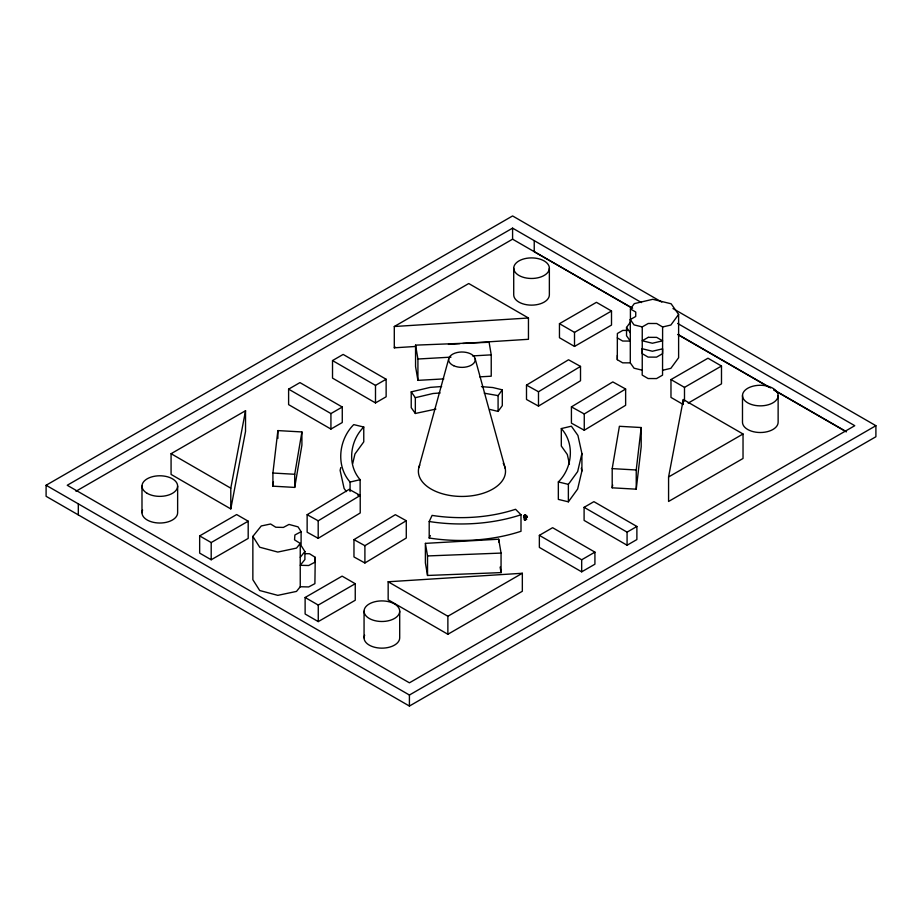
<?xml version="1.0" encoding="UTF-8"?>
<svg xmlns="http://www.w3.org/2000/svg" width="922" height="922" viewBox="0 0 922 922"><rect width="100%" height="100%" fill="white"/><g stroke="black" fill="none" stroke-linecap="round" stroke-linejoin="round"><path stroke-width="1.38" d="M662.607 370.275L670.859 368.339L678.615 357.748L678.615 314.448L671.124 303.776L652.764 299.304L634.29 303.638L630.418 308.928L635.765 312.062L635.719 316.477L630.291 319.565L634.036 324.89L642.242 326.895L648.247 323.472L656.683 323.507L662.607 326.976L662.549 375.15L656.545 378.573L648.108 378.539L642.173 375.07L642.242 370.195L634.036 368.201L630.291 362.865L622.661 362.83L617.302 359.695L617.36 333.499L622.788 330.41L627.87 330.422M617.302 359.695L617.36 355.293M524.088 517.207L525.494 517.91L524.088 517.207L525.482 518.21L524.595 518.752L524.019 517.599L524.987 518.521M524.895 518.89L524.226 517.127M527.211 517.265L525.943 516.493M523.684 516.816L525.402 518.003L526.692 517.254L526.692 515.905L524.975 514.914L523.684 515.663L524.019 517.507L524.169 516.228M305.32 553.649L309.538 553.753L315.255 557.337L314.898 562.213L308.686 565.509L300.249 565.301L304.894 559.527L304.894 551.529L301.102 545.547L301.102 531.683L298.048 526.865L289.001 524.434L283.388 527.419L275.77 527.234L270.607 523.996L261.249 525.966L252.859 536.408L252.859 579.708L259.704 590.518L277.787 595.358L296.504 591.405L300.249 586.738L300.249 543.438L294.544 539.854L294.89 534.99L301.102 531.683M272.912 473.032L277.879 430.586L301.909 431.945L301.909 445.084L294.706 487.415L272.912 486.171L272.912 473.032L294.706 474.277L301.909 431.945M272.912 486.171L273.408 481.929M636.238 489.179L636.238 469.978L641.193 427.531L619.4 426.298L612.196 468.618L612.196 487.819L636.238 489.179L641.193 446.732L641.193 427.531M612.196 487.819L612.681 484.995M230.788 508.909L230.788 488.176L245.529 410.716L171.077 453.705L171.077 474.427L230.788 508.909L245.529 431.438L245.529 410.716M668.577 476.985L683.317 399.526L743.028 433.997L743.028 458.476L668.577 501.464L668.577 476.985L743.028 433.997M340.771 467.592L340.114 470.37L344.102 488.441L346.338 491.599M352.7 463.559L354.958 453.981L363.764 441.857L363.764 427.036L353.737 424.604C338.743 439.563 335.677 465.737 350.072 482.056L350.072 491.484M581.909 453.532L577.656 471.58L568.367 484.361L568.367 501.822L558.34 499.401L558.34 481.941C572.435 468.019 575.017 443.586 561.314 428.569L571.375 426.195L577.933 435.449L581.909 453.532L581.909 470.992L577.656 489.04L568.367 501.822M524.284 519.674L525.644 520.077L524.284 519.778L525.021 518.556L524.86 519.939M526.151 518.452L525.932 519.34L526.093 517.957M525.932 519.34L526.462 518.279M418.853 467.627L448.784 358.566M524.272 516.631L524.019 516.458M429.203 521.506L432.095 515.398A109.937 63.468 0 0 0 515.559 509.278L520.999 514.776L520.999 531.279A120.897 69.795 0 0 1 429.203 538.01L429.203 521.506A120.897 69.795 0 0 0 520.999 514.776M429.203 538.01L430.355 535.578M363.764 427.036C349.968 440.704 346.891 464.676 360.133 479.682L360.133 494.503L357.621 495.091M489.939 409.449L498.087 411.419L498.087 395.619L502.294 389.833L492.821 387.54L481.457 386.641M498.087 411.419L502.294 405.634L502.294 389.833M617.302 337.901L622.661 341.036L630.291 341.071L626.534 335.735L626.534 327.437L630.418 322.135L630.418 308.928M678.615 314.448L670.859 325.04L662.607 326.976M300.249 543.438L296.504 548.106L277.787 552.059L259.704 547.219L252.859 536.408M300.249 557.303L304.894 551.529M307.141 514.707L349.173 489.352L360.225 495.46L360.225 512.966L318.194 538.321L307.141 532.213L307.141 514.707L318.194 520.803L360.225 495.46M526.497 385.119L568.528 359.776L580.514 366.403L580.514 380.751L538.494 406.106L526.497 399.468L526.497 385.119L538.494 391.746L580.514 366.403M571.421 406.879L612.807 381.915L625.635 389.015L625.635 405.288L584.26 430.24L571.421 423.152L571.421 406.879L584.26 413.966L625.635 389.015M353.967 539.635L395.354 514.683L406.279 520.723L406.279 538.022L364.905 562.985L353.967 556.946L353.967 539.635L364.905 545.686L406.279 520.723M673.002 308.559L875.9 425.699L875.9 436.74L409.414 706.056L46.1 496.301L46.1 485.26L512.586 215.944L661.8 302.093M641.493 302.566L512.586 228.137L67.237 485.26L409.414 682.822L854.763 425.699L677.658 323.449M75.961 491.265L512.586 239.178L631.512 307.844M332.519 360.571L343.157 354.428L386.134 379.242L386.134 396.783L375.496 402.926L332.519 378.112L332.519 360.571L375.496 385.384L386.134 379.242M415.568 346.465L394.293 347.813L394.293 326.515L468.745 283.527L528.456 317.998L528.456 339.296L462.729 343.468M288.609 389.153L299.95 382.607L342.269 407.028L342.269 422.518L330.929 429.064L288.609 404.631L288.609 389.153L330.929 413.575L342.269 407.028M394.293 347.813L395.434 347.156M559.458 323.68L596.442 302.324L611.505 311.014L611.505 325.074L574.51 346.43L559.458 337.729L559.458 323.68L574.51 332.369L611.505 311.014M199.659 535.901L236.654 514.545L248.191 521.195L248.191 538.413L211.196 559.769L199.659 553.108L199.659 535.901L211.196 542.551L248.191 521.195M683.271 404.516L670.974 397.417L670.974 379.576L707.969 358.22L721.488 366.022L721.488 383.863L688.192 403.087M305.124 597.491L342.108 576.135L355.247 583.718L355.247 600.245L318.263 621.601L305.124 614.017L305.124 597.491L318.263 605.074L355.247 583.718M670.974 379.576L684.493 387.378L721.488 366.022M525.586 516.262L525.724 515.133L525.724 516.182M525.932 515.41L526.082 516.389M523.673 517.311L524.076 516.677M525.828 516.631L526.404 517.784L525.736 518.106L525.16 516.954L526.692 515.905M524.295 517.496L525.183 518.556M524.376 517.012L525.678 517.426L525.021 517.046M525.563 517.576L526.6 517.081L525.021 517.392M526.704 519.489L525.77 518.844M584.099 507.331L593.906 501.66L636.883 526.474L636.883 539.554L627.075 545.225L584.099 520.411L584.099 507.331L627.075 532.144L636.883 526.474M539.358 535.348L552.612 527.695L594.921 552.128L594.921 564.195L581.678 571.836L539.358 547.414L539.358 535.348L581.678 559.781L594.921 552.128M388.162 581.77L447.873 616.253L522.336 573.265L522.336 591.279L447.873 634.267L388.162 599.796L388.162 581.77L522.336 573.265M46.1 485.26L409.414 695.027L875.9 425.699M525.16 516.954L525.978 518.256M524.019 517.599L524.687 517.265M525.736 518.106L526.404 517.784M524.595 518.752L525.194 518.613M435.887 409.091L415.338 413.471L411.224 407.662L411.224 391.873L430.24 387.378L441.626 386.537M411.224 391.873L415.338 397.682L433.04 393.498L440.151 392.979M350.072 482.056L360.133 479.682M394.293 326.515L528.456 317.998M448.438 344.379L459.871 343.652M479.74 376.856L491.23 376.199L491.23 354.855L489.098 342.281L415.557 345.139L417.92 359.015L450.985 357.137M472.548 355.915L491.23 354.855M415.557 345.139L415.557 366.483L417.92 380.36L443.793 378.896M425.388 543.369L498.698 539.209L501.061 553.085L501.061 572.608L427.531 575.466L425.388 562.893L425.388 543.369L427.531 555.943L427.531 575.466M427.531 555.943L501.061 553.085M300.249 586.738L308.686 586.945L314.898 583.649L315.255 557.337M612.196 468.618L636.238 469.978M484.257 393.198L498.087 395.619M558.34 481.941L568.367 484.361M632.63 308.259L534.23 251.671L534.23 240.642M678.627 334.824L770.619 387.932M774.342 390.087L846.454 431.715M677.658 334.49L768.706 387.056M773.696 389.937L846.039 431.692M523.684 515.663L525.655 516.712L526.6 516.17L526.6 517.081M525.021 516.643L525.678 517.012M171.077 453.705L230.788 488.176M527.361 516.896L525.955 516.193L527.349 517.184M626.534 327.437L630.291 332.761M475.176 358.808L505.221 468.399M581.298 468.203L581.909 470.992M569.439 464.112L567.33 454.523L561.314 446.029L561.314 428.569M500.116 567.053L501.061 572.608M778.133 395.561A17.818 10.292 0 0 1 751.395 404.47A17.818 10.292 0 0 1 751.395 386.652A17.818 10.292 0 0 1 778.133 395.561L778.133 422.218A17.818 10.292 0 0 1 760.304 432.51A17.818 10.292 0 0 1 742.487 422.218L742.487 395.561M684.493 387.378L684.493 401.105M683.317 399.526L683.317 403.848M642.242 326.895L642.242 370.195M630.291 319.565L630.291 362.865M627.075 532.144L627.075 545.225M584.26 413.966L584.26 430.24M581.678 559.781L581.678 571.836M574.51 332.369L574.51 346.43M549.362 268.187A17.818 10.292 0 0 1 522.636 277.096A17.818 10.292 0 0 1 522.636 259.278A17.818 10.292 0 0 1 549.362 268.187L549.362 294.856A17.818 10.292 0 0 1 531.545 305.136A17.818 10.292 0 0 1 513.715 294.856L513.715 268.187M538.494 391.746L538.494 406.106M525.563 516.654L525.655 517.622M525.402 516.643L525.402 518.003M524.975 514.914L524.975 516.078M523.811 516.17L523.811 517.23M512.586 228.137L512.586 239.178M498.698 539.209L498.698 541.998M447.873 616.253L447.873 634.267M417.92 359.015L417.92 380.36M415.338 397.682L415.338 413.471M409.414 695.027L409.414 706.056M399.699 611.205A17.818 10.292 0 0 1 372.972 620.114A17.818 10.292 0 0 1 372.972 602.285A17.818 10.292 0 0 1 399.699 611.205L399.699 637.863A17.818 10.292 0 0 1 379.553 648.062A17.818 10.292 0 0 1 364.663 635.2M375.496 385.384L375.496 402.926M364.905 545.686L364.905 562.985M364.063 611.205L364.063 637.863M330.929 413.575L330.929 429.064M318.263 605.074L318.263 621.601M318.194 520.803L318.194 538.321M294.706 474.277L294.706 487.415M277.879 430.586L277.879 438.469M211.196 542.551L211.196 559.769M177.635 486.067L177.635 512.736A17.818 10.292 0 0 1 157.489 522.935A17.818 10.292 0 0 1 142.599 510.073M141.988 486.067L141.988 512.736M78.312 503.861L78.312 514.891M503.228 463.259A43.565 25.148 0 0 1 463.57 496.428A43.565 25.148 0 0 1 419.752 465.045M642.242 348.758L642.173 353.633L648.108 357.102L656.545 357.137L662.549 353.714L662.607 348.839L652.396 351.236L642.242 348.758M648.247 337.337L642.242 340.76L652.396 343.238L662.607 340.84L656.683 337.371L648.247 337.337M453.682 365.711A13.311 7.687 0 0 0 475.118 360.813A13.311 7.687 0 0 0 457.047 352.538A13.311 7.687 0 0 0 453.682 365.711M147.209 493.351A17.818 10.292 0 0 0 177.024 488.729A17.818 10.292 0 0 0 155.196 476.132A17.818 10.292 0 0 0 147.209 493.351"/></g></svg>
